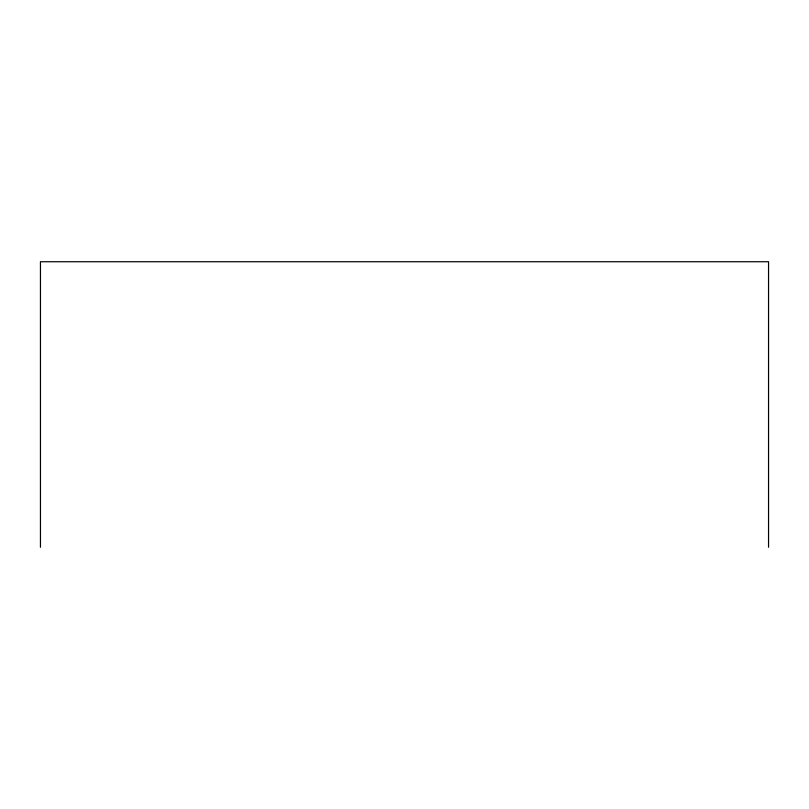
<?xml version="1.0" encoding="UTF-8"?>
<svg xmlns="http://www.w3.org/2000/svg" width="809" height="809" viewBox="0 0 809 809"><rect width="100%" height="100%" fill="white"/><g stroke="black" fill="none" stroke-linecap="round" stroke-linejoin="round"><path stroke-width="1.21" d="M768.55 547.268L768.55 261.732L40.45 261.732L40.45 547.268"/></g></svg>
